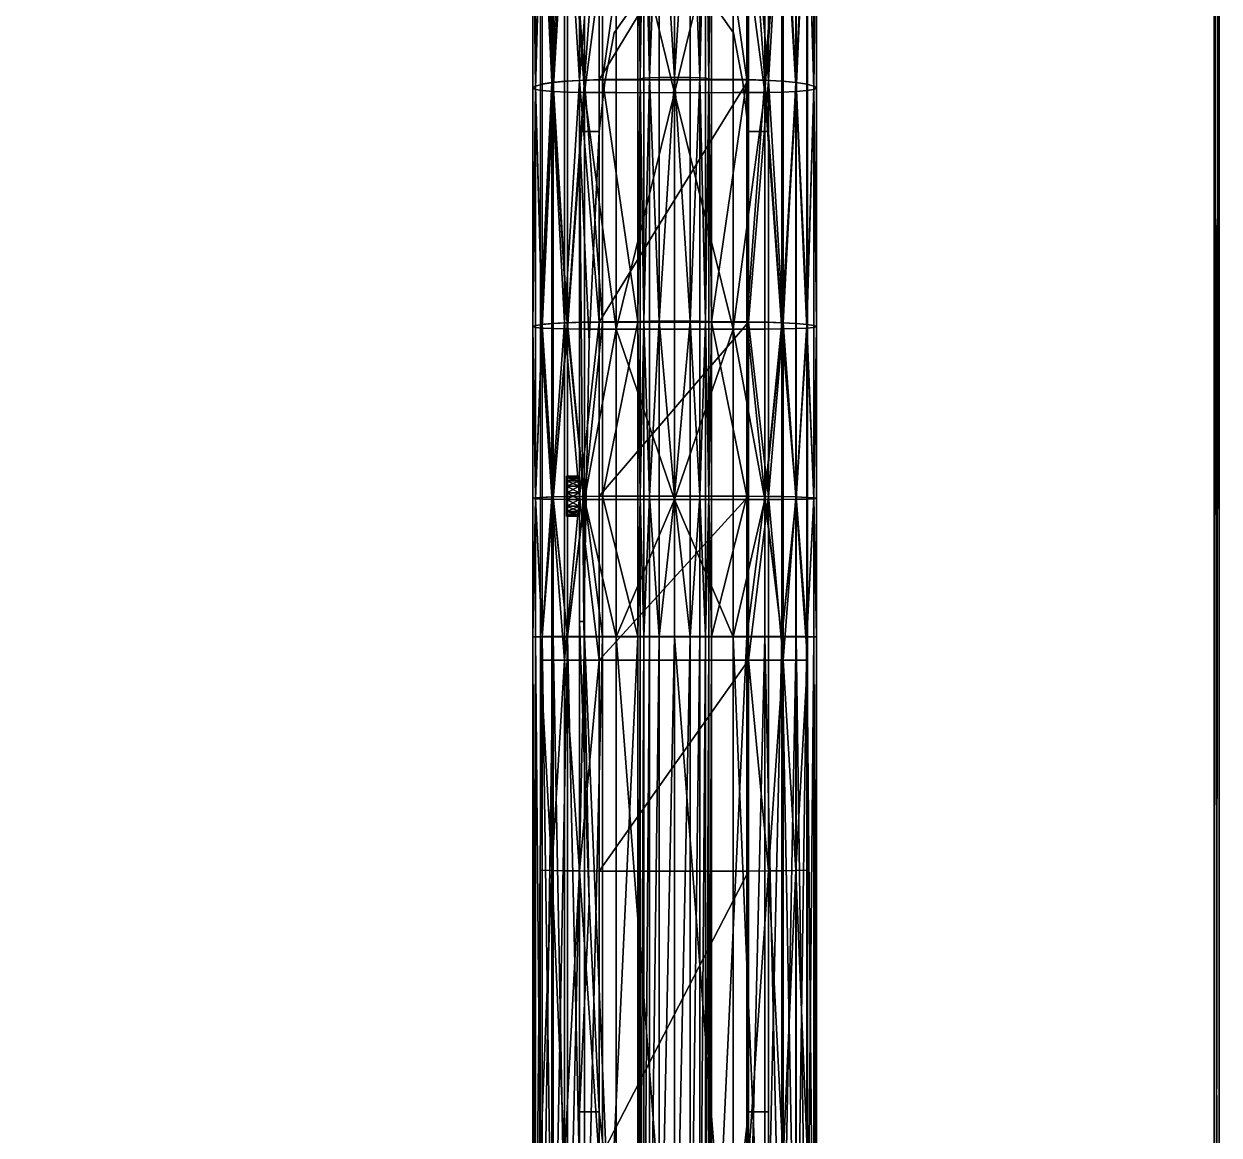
# Model space of a CAD drawing. Extents: x -112 to 83, y 6 to 95.
# Drawn here: x 58.47 to 82.85, y 49.19 to 71.85 of the extents above; entities that cross this region are included whole.
import ezdxf

# ---------------------------------------------------------------- set-up
doc = ezdxf.new("R2010")
doc.units = 0
doc.layers.add('LEG', color=31, linetype='CONTINUOUS')
doc.layers.add('TOP', color=250, linetype='CONTINUOUS')

msp = doc.modelspace()

# ---------------------------------------------------------------- meshes
at = {"layer": 'LEG', "color": 31}
mesh = msp.add_polyface(dxfattribs=at)
corners = [(71.727829, 72.662956, 75.03289), (71.016541, 72.389679, 4.517657), (71.016525, 72.389671, 75.03289), (71.727844, 72.662964, 4.517657), (69.902893, 70.703743, 4.980937), (69.558807, 75.703239, 4.639081), (69.558807, 70.68438, 4.821574), (69.902878, 75.731827, 4.799084), (70.271027, 75.755241, 4.924129), (70.271042, 70.720863, 5.104304), (69.26828, 70.656143, 4.582873), (69.045334, 75.609589, 4.109066), (69.045349, 70.622086, 4.29259), (69.268265, 75.660904, 4.399846), (68.904068, 70.58522, 3.978473), (68.853867, 75.499985, 3.488095), (68.853851, 70.549339, 3.672702), (68.904068, 75.554047, 3.7944), (68.904068, 75.453094, 3.222394), (69.045334, 75.414963, 3.006337), (68.904068, 70.518211, 3.407459), (69.268265, 75.387192, 2.848965), (69.558807, 75.368614, 2.743726), (69.268265, 70.474464, 3.034671), (69.902878, 75.358086, 2.684071), (70.548538, 75.353203, 2.65643), (69.902878, 70.455147, 2.870059), (71.743805, 70.450829, 2.833262), (71.74379, 75.351578, 2.647213), (71.743805, 79.055069, 2.404042), (71.044067, 70.733398, 5.2913), (71.116043, 75.804497, 5.283573), (71.044052, 75.780716, 5.110081), (71.116058, 70.745087, 5.465754), (70.99382, 75.755241, 4.924137), (70.993835, 70.720863, 5.104311), (71.231567, 70.755104, 5.615168), (71.428253, 75.838837, 5.534245), (71.231552, 75.824852, 5.432156), (71.428268, 70.761986, 5.717829), (71.74382, 70.764282, 5.752055), (71.74382, 75.843506, 5.568279), (69.239044, 75.660889, 73.484642), (69.496155, 75.703011, 72.298836), (69.239044, 70.656128, 73.408424), (69.496155, 70.68409, 72.165504), (69.005615, 70.623466, 75.03286), (69.005615, 75.611671, 75.032875), (69.800659, 75.730942, 71.837852), (70.207809, 75.746567, 71.763908), (69.800659, 70.702621, 71.685585), (70.207809, 70.712997, 71.611778), (73.24791, 75.746567, 71.763908)]
mesh.append_faces([[corners[k] for k in face] for face in [(0, 1, 2), (4, 5, 6), (4, 8, 7), (10, 11, 12), (10, 5, 13), (14, 15, 16), (14, 11, 17), (20, 15, 18), (23, 19, 21), (26, 22, 24), (27, 25, 28), (30, 31, 32), (30, 34, 35), (36, 37, 38), (36, 31, 33), (40, 37, 39), (9, 34, 8), (44, 43, 45), (44, 47, 42), (50, 49, 51), (50, 43, 48), (52, 51, 49)]], dxfattribs={"vtx0": -1})
mesh.append_faces([[corners[k] for k in face] for face in [(7, 5, 4), (9, 8, 4), (13, 11, 10), (6, 5, 10), (17, 15, 14), (12, 11, 14), (18, 19, 20), (21, 22, 23), (24, 25, 26), (28, 25, 29), (33, 31, 30), (32, 34, 30), (39, 37, 36), (38, 31, 36), (41, 37, 40), (35, 34, 9), (42, 43, 44), (46, 47, 44), (48, 49, 50), (45, 43, 50)]], dxfattribs={"vtx1": -1})
mesh.append_faces([[corners[k] for k in face] for face in [(0, 3, 1)]], dxfattribs={"vtx2": -1})
mesh = msp.add_polyface(dxfattribs=at)
corners = [(72.439133, 72.389671, 75.03289), (71.727844, 72.662964, 4.517657), (71.727829, 72.662956, 75.03289), (72.439148, 72.389679, 4.517657), (71.74379, 75.351578, 2.647213), (72.939041, 75.353195, 2.656429), (71.743805, 70.450829, 2.833262), (73.584686, 75.358086, 2.684071), (73.928741, 75.368614, 2.743732), (73.584671, 70.455147, 2.870059), (74.219299, 75.387192, 2.848972), (74.442245, 75.41497, 3.006351), (74.219299, 70.474472, 3.034678), (74.583527, 70.518211, 3.407465), (74.633743, 75.499992, 3.488102), (74.633743, 70.549339, 3.672709), (74.583527, 75.453094, 3.222408), (74.583527, 70.585213, 3.97848), (74.442245, 75.609581, 4.109073), (74.442245, 70.622078, 4.292597), (74.583527, 75.554047, 3.794406), (74.219299, 70.656143, 4.58288), (73.928741, 75.703239, 4.63908), (73.928741, 70.68438, 4.821573), (74.219299, 75.660904, 4.399852), (73.584686, 70.703735, 4.980944), (73.216553, 75.755241, 4.924137), (73.216568, 70.720871, 5.104311), (73.584686, 75.731819, 4.799091), (71.743805, 79.055069, 2.404042), (71.74382, 70.764282, 5.752055), (72.059387, 75.838837, 5.534245), (71.74382, 75.843506, 5.568279), (72.059387, 70.761986, 5.717829), (72.256058, 70.755104, 5.615168), (72.371552, 75.804497, 5.283573), (72.256058, 75.824852, 5.432156), (72.371552, 70.745094, 5.465762), (72.443558, 70.733398, 5.2913), (72.49382, 75.755241, 4.924137), (72.443558, 75.780716, 5.110081), (72.49382, 70.720871, 5.104311), (74.216675, 70.656128, 73.40844), (73.959549, 75.703011, 72.298836), (74.216675, 75.660889, 73.484657), (73.959549, 70.68409, 72.165504), (74.450104, 75.611671, 75.032875), (74.450104, 70.623466, 75.03286), (73.65506, 70.702629, 71.685585), (73.24791, 75.746567, 71.763908), (73.65506, 75.730942, 71.837852), (73.247925, 70.712997, 71.611778), (70.207809, 70.712997, 71.611778)]
mesh.append_faces([[corners[k] for k in face] for face in [(0, 1, 2), (9, 5, 7), (12, 8, 10), (13, 14, 15), (13, 11, 16), (17, 18, 19), (17, 14, 20), (21, 22, 23), (21, 18, 24), (25, 26, 27), (25, 22, 28), (29, 5, 4), (30, 31, 32), (34, 35, 36), (34, 31, 33), (38, 39, 40), (38, 35, 37), (27, 39, 41), (42, 43, 44), (42, 46, 47), (48, 49, 50), (48, 43, 45), (52, 49, 51)]], dxfattribs={"vtx0": -1})
mesh.append_faces([[corners[k] for k in face] for face in [(4, 5, 6), (7, 8, 9), (10, 11, 12), (16, 14, 13), (20, 18, 17), (15, 14, 17), (24, 22, 21), (19, 18, 21), (28, 26, 25), (23, 22, 25), (33, 31, 30), (37, 35, 34), (36, 31, 34), (41, 39, 38), (40, 35, 38), (26, 39, 27), (45, 43, 42), (44, 46, 42), (51, 49, 48), (50, 43, 48)]], dxfattribs={"vtx1": -1})
mesh.append_faces([[corners[k] for k in face] for face in [(0, 3, 1)]], dxfattribs={"vtx2": -1})
mesh = msp.add_polyface(dxfattribs=at)
corners = [(71.016525, 72.389671, 75.03289), (70.510559, 71.671967, 4.517657), (70.510605, 71.671959, 75.03289), (71.016541, 72.389679, 4.517657), (70.317932, 70.662964, 4.517657), (70.317917, 70.662956, 75.03289), (70.207855, 69.662964, 4.517657), (70.207809, 69.662971, 65.032875), (70.207809, 69.662971, 75.03289), (70.003281, 65.377342, 65.03286), (69.800598, 69.662964, 65.032875), (69.800644, 69.662956, 4.517657), (69.558807, 70.68438, 4.821574), (69.558807, 65.758217, 4.951654), (69.902893, 70.703743, 4.980937), (70.271027, 65.780396, 5.23134), (70.271042, 70.720863, 5.104304), (69.045349, 70.622086, 4.29259), (69.045334, 65.723061, 4.421915), (69.26828, 70.656143, 4.582873), (68.853851, 70.549339, 3.672702), (68.853867, 65.682137, 3.800844), (68.904068, 70.58522, 3.978473), (68.904068, 70.518211, 3.407459), (69.045334, 75.414963, 3.006337), (69.045334, 70.492905, 3.191768), (69.045334, 65.650398, 3.31901), (68.853867, 75.499985, 3.488095), (69.268265, 70.474464, 3.034671), (69.558807, 75.368614, 2.743726), (69.558807, 70.462143, 2.929607), (69.558792, 65.633095, 3.056353), (69.902878, 70.455147, 2.870059), (70.548538, 75.353203, 2.65643), (70.548538, 70.451912, 2.842463), (70.548523, 65.627342, 2.969042), (71.743805, 70.450829, 2.833262), (70.993835, 70.720863, 5.104311), (70.99382, 65.780396, 5.231348), (71.044067, 70.733398, 5.2913), (71.116043, 65.786453, 5.593537), (71.116058, 70.745087, 5.465754), (71.231567, 70.755104, 5.615168), (71.231552, 65.788956, 5.743257), (71.428253, 65.79068, 5.846131), (71.428268, 70.761986, 5.717829), (69.239044, 70.656128, 73.408424), (69.005615, 65.723831, 75.03286), (69.005615, 70.623466, 75.03286), (69.496155, 70.68409, 72.165504), (69.49617, 65.757935, 72.070183), (69.800659, 70.702621, 71.685585), (70.207809, 70.712997, 71.611778), (70.207809, 65.7742, 71.502556), (73.247925, 70.712997, 71.611778)]
mesh.append_faces([[corners[k] for k in face] for face in [(0, 1, 2), (2, 4, 5), (10, 9, 7), (10, 6, 11), (14, 15, 16), (19, 13, 12), (22, 18, 17), (23, 24, 25), (23, 21, 20), (28, 29, 30), (28, 26, 25), (32, 33, 34), (32, 31, 30), (36, 35, 34), (39, 40, 41), (42, 40, 43), (42, 44, 45), (16, 38, 37), (46, 47, 48), (51, 50, 49), (54, 53, 52)]], dxfattribs={"vtx0": -1})
mesh.append_faces([[corners[k] for k in face] for face in [(5, 6, 7)]], dxfattribs={"vtx0": -1, "vtx2": -1})
mesh.append_faces([[corners[k] for k in face] for face in [(8, 5, 7), (12, 13, 14), (17, 18, 19), (20, 21, 22), (25, 26, 23), (20, 27, 23), (30, 31, 28), (25, 24, 28), (34, 35, 32), (30, 29, 32), (34, 33, 36), (37, 38, 39), (41, 40, 42), (43, 44, 42), (49, 50, 46), (52, 53, 51)]], dxfattribs={"vtx1": -1})
mesh.append_faces([[corners[k] for k in face] for face in [(0, 3, 1), (2, 1, 4), (5, 4, 6), (8, 7, 9), (10, 7, 6)]], dxfattribs={"vtx2": -1})
mesh = msp.add_polyface(dxfattribs=at)
corners = [(73.24791, 69.662964, 75.03289), (73.137756, 70.662956, 4.517657), (73.137802, 70.662956, 75.03289), (73.247864, 69.662964, 4.517656), (72.945129, 71.671967, 4.517657), (72.945114, 71.671959, 75.03289), (72.439148, 72.389679, 4.517657), (72.439133, 72.389671, 75.03289), (73.65509, 69.662956, 4.517649), (73.655075, 69.662956, 75.03289), (71.743805, 70.450829, 2.833262), (72.939041, 75.353195, 2.656429), (72.939056, 70.451912, 2.842463), (72.939041, 65.627342, 2.969041), (73.584671, 70.455147, 2.870059), (73.928741, 75.368614, 2.743732), (73.928741, 70.462143, 2.929614), (73.928726, 65.633095, 3.056359), (74.219299, 70.474472, 3.034678), (74.442245, 75.41497, 3.006351), (74.442245, 70.492905, 3.191782), (74.44223, 65.650398, 3.319024), (74.633743, 70.549339, 3.672709), (74.633728, 65.682137, 3.800851), (74.583527, 70.518211, 3.407465), (74.442245, 70.622078, 4.292597), (74.44223, 65.723061, 4.421922), (74.583527, 70.585213, 3.97848), (73.928741, 70.68438, 4.821573), (73.928726, 65.758217, 4.951653), (74.219299, 70.656143, 4.58288), (73.216568, 70.720871, 5.104311), (73.216537, 65.780396, 5.231347), (73.584686, 70.703735, 4.980944), (71.74382, 70.764282, 5.752055), (71.428253, 65.79068, 5.846131), (71.74382, 65.79126, 5.880418), (71.428268, 70.761986, 5.717829), (72.059372, 65.790688, 5.846131), (72.059387, 70.761986, 5.717829), (72.256058, 70.755104, 5.615168), (72.256058, 65.788963, 5.743257), (72.371536, 65.786453, 5.593537), (72.371552, 70.745094, 5.465762), (72.443558, 70.733398, 5.2913), (72.443558, 65.783531, 5.418717), (72.49382, 65.780396, 5.231347), (72.49382, 70.720871, 5.104311), (74.450104, 70.623466, 75.03286), (74.450104, 65.723831, 75.03286), (74.216675, 70.656128, 73.40844), (73.959564, 65.757942, 72.070183), (73.959549, 70.68409, 72.165504), (73.65506, 70.702629, 71.685585), (73.247925, 65.7742, 71.502556), (73.247925, 70.712997, 71.611778)]
mesh.append_faces([[corners[k] for k in face] for face in [(0, 1, 2), (2, 4, 5), (5, 6, 7), (0, 8, 3), (10, 11, 12), (14, 15, 16), (14, 13, 12), (18, 19, 20), (18, 17, 16), (24, 21, 20), (27, 23, 22), (30, 26, 25), (33, 29, 28), (34, 35, 36), (34, 38, 39), (40, 38, 41), (40, 42, 43), (44, 42, 45), (44, 46, 47), (50, 51, 52), (53, 54, 55)]], dxfattribs={"vtx0": -1})
mesh.append_faces([[corners[k] for k in face] for face in [(12, 13, 10), (16, 17, 14), (12, 11, 14), (20, 21, 18), (16, 15, 18), (22, 23, 24), (20, 19, 24), (25, 26, 27), (28, 29, 30), (31, 32, 33), (37, 35, 34), (36, 38, 34), (39, 38, 40), (41, 42, 40), (43, 42, 44), (47, 46, 31), (48, 49, 50), (52, 51, 53)]], dxfattribs={"vtx1": -1})
mesh.append_faces([[corners[k] for k in face] for face in [(0, 3, 1), (2, 1, 4), (5, 4, 6), (0, 9, 8)]], dxfattribs={"vtx2": -1})
mesh = msp.add_polyface(dxfattribs=at)
corners = [(70.207809, 69.662971, 75.03289), (70.003281, 65.377342, 65.03286), (70.003342, 65.377342, 75.03289), (69.893173, 59.662956, 65.03286), (69.800598, 69.662964, 65.032875), (69.800644, 69.662956, 4.517657), (69.800644, 59.662971, 4.517662), (69.902878, 62.217896, 5.176529), (69.558807, 65.758217, 4.951654), (69.558792, 62.212708, 5.017861), (69.902878, 65.76944, 5.110605), (70.271027, 65.780396, 5.23134), (70.271027, 62.223297, 5.295731), (69.268265, 65.742218, 4.712747), (69.045334, 65.723061, 4.421915), (69.268265, 62.205437, 4.778893), (68.904068, 65.702332, 4.107203), (68.853867, 65.682137, 3.800844), (68.904068, 62.187386, 4.172845), (68.904068, 65.664635, 3.535105), (69.045334, 65.650398, 3.31901), (68.904068, 62.170341, 3.600274), (69.268265, 65.640022, 3.161608), (69.558792, 65.633095, 3.056353), (69.268265, 62.15921, 3.226472), (69.902878, 65.629158, 2.996691), (70.548523, 65.627342, 2.969042), (69.902878, 62.154297, 3.06141), (69.902893, 70.703743, 4.980937), (69.26828, 70.656143, 4.582873), (68.904068, 70.58522, 3.978473), (68.904068, 70.518211, 3.407459), (69.268265, 70.474464, 3.034671), (69.902878, 70.455147, 2.870059), (69.239044, 65.74221, 73.353981), (69.49617, 65.757935, 72.070183), (69.239044, 62.205421, 73.326271), (69.496155, 62.21254, 72.02166), (69.005615, 62.197105, 75.03286), (69.005615, 65.723831, 75.03286), (69.800659, 65.768364, 71.576515), (70.207809, 65.7742, 71.502556), (69.800644, 62.217255, 71.521004), (70.207794, 62.219894, 71.446999), (69.239044, 70.656128, 73.408424), (69.800659, 70.702621, 71.685585)]
mesh.append_faces([[corners[k] for k in face] for face in [(0, 1, 2), (7, 8, 9), (7, 11, 10), (15, 8, 13), (18, 14, 16), (21, 17, 19), (24, 20, 22), (27, 23, 25), (28, 8, 10), (29, 14, 13), (30, 17, 16), (31, 20, 19), (32, 23, 22), (33, 26, 25), (36, 35, 37), (36, 39, 34), (42, 41, 43), (42, 35, 40), (44, 35, 34), (45, 41, 40)]], dxfattribs={"vtx0": -1})
mesh.append_faces([[corners[k] for k in face] for face in [(4, 3, 1)]], dxfattribs={"vtx0": -1, "vtx2": -1})
mesh.append_faces([[corners[k] for k in face] for face in [(10, 8, 7), (12, 11, 7), (13, 14, 15), (9, 8, 15), (16, 17, 18), (19, 20, 21), (22, 23, 24), (25, 26, 27), (10, 11, 28), (13, 8, 29), (16, 14, 30), (19, 17, 31), (22, 20, 32), (25, 23, 33), (34, 35, 36), (38, 39, 36), (40, 41, 42), (37, 35, 42), (34, 39, 44), (40, 35, 45)]], dxfattribs={"vtx1": -1})
mesh.append_faces([[corners[k] for k in face] for face in [(2, 1, 3), (4, 5, 6)]], dxfattribs={"vtx2": -1})
mesh = msp.add_polyface(dxfattribs=at)
corners = [(74.219284, 65.742218, 4.712754), (73.928726, 65.758217, 4.951653), (74.219284, 62.205433, 4.7789), (73.584671, 65.76944, 5.110612), (73.216537, 65.780396, 5.231347), (73.584671, 62.217892, 5.176537), (71.743805, 70.450829, 2.833262), (72.939041, 65.627342, 2.969041), (71.74379, 65.62674, 2.959825), (70.548523, 65.627342, 2.969042), (73.584671, 70.455147, 2.870059), (73.928726, 65.633095, 3.056359), (73.584671, 65.629166, 2.99669), (74.219299, 70.474472, 3.034678), (74.44223, 65.650398, 3.319024), (74.219284, 65.64003, 3.161622), (74.583527, 70.518211, 3.407465), (74.633728, 65.682137, 3.800851), (74.583511, 65.664635, 3.535111), (74.583527, 70.585213, 3.97848), (74.44223, 65.723061, 4.421922), (74.583511, 65.702324, 4.107209), (74.219299, 70.656143, 4.58288), (73.584686, 70.703735, 4.980944), (71.044067, 70.733398, 5.2913), (70.99382, 65.780396, 5.231348), (71.044052, 65.783531, 5.418717), (71.116043, 65.786453, 5.593537), (72.443558, 65.783531, 5.418717), (72.49382, 65.780396, 5.231347), (72.443558, 70.733398, 5.2913), (71.044052, 62.223297, 5.483238), (71.231552, 62.223297, 5.807999), (71.428253, 65.79068, 5.846131), (71.231552, 65.788956, 5.743257), (71.74382, 62.223297, 5.945251), (72.059372, 65.790688, 5.846131), (71.74382, 65.79126, 5.880418), (72.256058, 62.223297, 5.807999), (72.371536, 65.786453, 5.593537), (72.256058, 65.788963, 5.743257), (72.443558, 62.223297, 5.483238), (70.271027, 65.780396, 5.23134), (70.271042, 70.720863, 5.104304), (70.271027, 62.223297, 5.295731), (73.216568, 70.720871, 5.104311), (73.216553, 62.223297, 5.295738), (74.216675, 62.205421, 73.326271), (73.959564, 65.757942, 72.070183), (74.216675, 65.74221, 73.353981), (74.450104, 65.723831, 75.03286), (73.655075, 62.217255, 71.521004), (73.247925, 65.7742, 71.502556), (73.65506, 65.768372, 71.576515), (74.216675, 70.656128, 73.40844), (73.65506, 70.702629, 71.685585), (70.207794, 62.219894, 71.446999), (70.207809, 65.7742, 71.502556), (73.247925, 70.712997, 71.611778)]
mesh.append_faces([[corners[k] for k in face] for face in [(5, 1, 3), (6, 7, 8), (10, 11, 12), (13, 14, 15), (16, 17, 18), (19, 20, 21), (22, 1, 0), (23, 4, 3), (24, 25, 26), (31, 27, 26), (32, 33, 34), (35, 36, 37), (38, 39, 40), (41, 29, 28), (44, 25, 42), (45, 29, 4), (47, 48, 49), (51, 52, 53), (54, 50, 49), (55, 48, 53), (52, 56, 57), (57, 58, 52)]], dxfattribs={"vtx0": -1})
mesh.append_faces([[corners[k] for k in face] for face in [(0, 1, 2), (3, 4, 5), (8, 9, 6), (12, 7, 10), (15, 11, 13), (18, 14, 16), (21, 17, 19), (0, 20, 22), (3, 1, 23), (26, 27, 24), (28, 29, 30), (26, 25, 31), (34, 27, 32), (37, 33, 35), (40, 36, 38), (28, 39, 41), (42, 25, 43), (4, 29, 46), (49, 50, 47), (53, 48, 51), (49, 48, 54), (53, 52, 55)]], dxfattribs={"vtx1": -1})
mesh = msp.add_polyface(dxfattribs=at)
corners = [(69.893173, 59.662956, 65.03286), (69.800598, 69.662964, 65.032875), (69.800583, 59.662956, 65.032875), (69.800644, 59.662971, 4.517662), (69.268265, 62.205437, 4.778893), (69.045334, 65.723061, 4.421915), (69.045334, 62.196762, 4.487817), (68.904068, 62.187386, 4.172845), (68.853867, 65.682137, 3.800844), (68.853851, 62.178253, 3.866235), (68.904068, 62.170341, 3.600274), (69.045334, 65.650398, 3.31901), (69.045334, 62.163902, 3.384004), (69.268265, 62.15921, 3.226472), (69.558792, 65.633095, 3.056353), (69.558792, 62.156067, 3.121125), (69.902878, 62.154297, 3.06141), (70.548523, 65.627342, 2.969042), (70.548538, 62.153473, 3.033738), (69.800537, 62.604431, 66.4786), (69.800537, 62.222519, 66.339592), (69.800537, 62.628944, 66.339592), (69.800537, 62.604431, 66.200584), (69.541504, 62.604431, 66.4786), (69.541504, 62.628944, 66.339592), (69.541504, 62.533859, 66.600838), (69.800537, 62.533859, 66.600838), (69.541504, 62.425735, 66.691566), (69.800537, 62.425735, 66.691566), (69.541504, 62.533859, 66.078346), (69.800537, 62.425732, 65.987617), (69.541504, 62.425735, 65.987617), (69.800537, 62.533855, 66.078346), (69.541504, 62.604431, 66.200584), (69.541504, 62.222519, 66.339592), (69.800537, 62.604439, 70.074379), (69.800537, 62.222519, 69.935371), (69.800537, 62.628944, 69.935371), (69.800537, 62.604439, 69.796364), (69.541519, 62.604439, 70.074379), (69.541519, 62.628944, 69.935371), (69.541519, 62.533859, 70.196617), (69.800537, 62.533859, 70.196617), (69.541519, 62.425735, 70.287346), (69.800537, 62.425735, 70.287346), (69.541504, 62.533859, 69.674126), (69.800537, 62.425735, 69.583397), (69.541504, 62.425735, 69.583397), (69.800537, 62.533859, 69.674126), (69.541504, 62.604439, 69.796364), (69.541504, 62.222519, 69.935371)]
mesh.append_faces([[corners[k] for k in face] for face in [(0, 1, 2), (4, 5, 6), (7, 8, 9), (10, 11, 12), (13, 14, 15), (16, 17, 18), (23, 21, 24), (25, 19, 23), (27, 26, 25), (29, 30, 31), (33, 32, 29), (24, 22, 33), (39, 37, 40), (41, 35, 39), (43, 42, 41), (45, 46, 47), (49, 48, 45), (40, 38, 49)]], dxfattribs={"vtx0": -1})
mesh.append_faces([[corners[k] for k in face] for face in [(19, 20, 21), (21, 20, 22), (24, 34, 23), (33, 34, 24), (35, 36, 37), (37, 36, 38), (40, 50, 39), (49, 50, 40)]], dxfattribs={"vtx0": -1, "vtx1": -1})
mesh.append_faces([[corners[k] for k in face] for face in [(6, 5, 7), (9, 8, 10), (12, 11, 13), (15, 14, 16), (19, 21, 23), (26, 19, 25), (28, 26, 27), (32, 30, 29), (22, 32, 33), (21, 22, 24), (35, 37, 39), (42, 35, 41), (44, 42, 43), (48, 46, 45), (38, 48, 49), (37, 38, 40)]], dxfattribs={"vtx1": -1})
mesh.append_faces([[corners[k] for k in face] for face in [(3, 2, 1)]], dxfattribs={"vtx2": -1})
mesh = msp.add_polyface(dxfattribs=at)
corners = [(73.655075, 69.662956, 75.03289), (73.655075, 49.662952, 75.032906), (73.655075, 49.662956, 4.517636), (69.893234, 59.662956, 75.03289), (70.003281, 53.94857, 65.03286), (70.003342, 53.948566, 75.03289), (69.800583, 59.662956, 65.032875), (69.800583, 49.662949, 65.032875), (69.800644, 59.662971, 4.517662), (69.800644, 49.662952, 4.517652), (69.558792, 43.868896, 5.052127), (69.902878, 59.357727, 5.210586), (69.558807, 59.357521, 5.052124), (69.902878, 43.868896, 5.21059), (70.271027, 59.35788, 5.328796), (69.045334, 43.868896, 4.522014), (69.268265, 59.357216, 4.813171), (69.045334, 59.356834, 4.522011), (69.268265, 43.868896, 4.813167), (68.853851, 43.868896, 3.900242), (68.904068, 59.356422, 4.20694), (68.853851, 59.356026, 3.900246), (68.904068, 43.868896, 4.206943), (69.045334, 43.868896, 3.417873), (68.904068, 59.35569, 3.634201), (69.045334, 59.355415, 3.41787), (68.904068, 43.868896, 3.634205), (69.268265, 43.868896, 3.260288), (69.268265, 59.355202, 3.260292), (74.633728, 43.868893, 3.900248), (74.583511, 59.355686, 3.634208), (74.633728, 59.356022, 3.900252), (74.583511, 43.868893, 3.634211), (74.44223, 59.355412, 3.417876), (74.442245, 43.868893, 4.522021), (74.583511, 59.356419, 4.206946), (74.44223, 59.356831, 4.522017), (74.583511, 43.868893, 4.20695), (73.928726, 43.868893, 5.052126), (74.219284, 59.357212, 4.813178), (73.928726, 59.357521, 5.052123), (74.219284, 43.868893, 4.813174), (73.216553, 43.868893, 5.328806), (73.584671, 59.357727, 5.210593), (73.216553, 59.35788, 5.328803), (73.584671, 43.868893, 5.210589), (70.99382, 43.868893, 5.328807), (71.044052, 59.35788, 5.516304), (70.99382, 59.35788, 5.328804), (71.044052, 43.868893, 5.516307), (71.116043, 59.35788, 5.691246), (71.116043, 43.868893, 5.691249), (71.231552, 59.35788, 5.841064), (71.231552, 43.868893, 5.84106), (71.428253, 59.35788, 5.944007), (71.428253, 43.868893, 5.944003), (71.743835, 59.35788, 5.978316), (71.74382, 43.868893, 5.97832), (72.059387, 59.35788, 5.944007), (72.059387, 43.868893, 5.944003), (72.256073, 59.35788, 5.841063), (72.256073, 43.868893, 5.84106), (72.371567, 59.35788, 5.691245), (72.371567, 43.868893, 5.691249), (72.443573, 59.35788, 5.516303), (72.443573, 43.868893, 5.516307), (72.493835, 59.35788, 5.328803), (70.271027, 43.868896, 5.3288), (72.49382, 43.868893, 5.328807), (73.959549, 54.582127, 72.035347), (73.959549, 58.877422, 72.012535), (74.216644, 54.587189, 73.334084), (74.450089, 58.875969, 75.03286), (74.450058, 54.593102, 75.03286), (73.24791, 54.576885, 71.462608), (73.24791, 58.878113, 71.436531), (73.655075, 54.578766, 71.536629), (69.239059, 54.587189, 73.334099), (69.496155, 58.877422, 72.012535), (69.496155, 54.582127, 72.035347), (69.005646, 54.593102, 75.03286), (69.005615, 58.875969, 75.03286), (69.800629, 54.578766, 71.536629), (70.207794, 58.878113, 71.436531), (70.207794, 54.576885, 71.462608)]
mesh.append_faces([[corners[k] for k in face] for face in [(3, 4, 5), (10, 11, 12), (13, 14, 11), (15, 16, 17), (18, 12, 16), (19, 20, 21), (22, 17, 20), (23, 24, 25), (26, 21, 24), (27, 25, 28), (29, 30, 31), (32, 33, 30), (34, 35, 36), (37, 31, 35), (38, 39, 40), (41, 36, 39), (42, 43, 44), (45, 40, 43), (46, 47, 48), (49, 50, 47), (51, 52, 50), (53, 54, 52), (55, 56, 54), (57, 58, 56), (59, 60, 58), (61, 62, 60), (63, 64, 62), (65, 66, 64), (67, 48, 14), (68, 44, 66), (71, 72, 73), (76, 70, 69), (77, 78, 79), (82, 83, 84), (75, 84, 83), (84, 75, 74)]], dxfattribs={"vtx0": -1})
mesh.append_faces([[corners[k] for k in face] for face in [(4, 6, 7)]], dxfattribs={"vtx0": -1, "vtx2": -1})
mesh.append_faces([[corners[k] for k in face] for face in [(69, 70, 71), (74, 75, 76), (80, 81, 77), (79, 78, 82)]], dxfattribs={"vtx1": -1})
mesh.append_faces([[corners[k] for k in face] for face in [(0, 1, 2), (6, 8, 9)]], dxfattribs={"vtx2": -1})
mesh = msp.add_polyface(dxfattribs=at)
corners = [(73.655075, 69.662956, 75.03289), (73.655075, 49.662956, 4.517636), (73.65509, 69.662956, 4.517649), (71.74379, 62.153206, 3.024514), (72.939041, 65.627342, 2.969041), (72.939041, 62.153477, 3.033737), (71.74379, 65.62674, 2.959825), (70.548523, 65.627342, 2.969042), (70.548538, 62.153473, 3.033738), (73.584671, 62.154297, 3.061409), (73.928726, 65.633095, 3.056359), (73.928726, 62.156071, 3.121132), (73.584671, 65.629166, 2.99669), (74.219284, 62.15921, 3.226479), (74.44223, 65.650398, 3.319024), (74.44223, 62.163902, 3.38401), (74.219284, 65.64003, 3.161622), (74.583511, 62.170341, 3.600281), (74.633728, 65.682137, 3.800851), (74.633728, 62.178257, 3.866241), (74.583511, 65.664635, 3.535111), (74.583511, 62.187386, 4.172852), (74.44223, 65.723061, 4.421922), (74.44223, 62.196762, 4.487823), (74.583511, 65.702324, 4.107209), (74.219284, 62.205433, 4.7789), (73.928726, 65.758217, 4.951653), (73.928726, 62.212708, 5.01786), (74.219284, 65.742218, 4.712754), (73.584671, 62.217892, 5.176537), (73.216537, 65.780396, 5.231347), (73.216553, 62.223297, 5.295738), (71.116043, 62.223297, 5.658173), (71.116043, 65.786453, 5.593537), (71.044052, 62.223297, 5.483238), (70.99382, 65.780396, 5.231348), (70.99382, 62.223305, 5.295739), (71.428253, 62.223297, 5.910942), (71.428253, 65.79068, 5.846131), (71.231552, 62.223297, 5.807999), (72.059372, 62.223297, 5.910942), (72.059372, 65.790688, 5.846131), (71.74382, 62.223297, 5.945251), (72.371552, 62.223297, 5.658173), (72.371536, 65.786453, 5.593537), (72.256058, 62.223297, 5.807999), (72.49382, 62.223297, 5.295738), (72.49382, 65.780396, 5.231347), (72.443558, 62.223297, 5.483238), (70.271027, 62.223297, 5.295731), (73.959564, 62.212536, 72.02166), (73.959564, 65.757942, 72.070183), (74.216675, 62.205421, 73.326271), (74.450104, 65.723831, 75.03286), (74.450104, 62.197105, 75.03286), (73.24791, 62.219894, 71.446999), (73.247925, 65.7742, 71.502556), (73.655075, 62.217255, 71.521004), (70.207794, 62.219894, 71.446999)]
mesh.append_faces([[corners[k] for k in face] for face in [(0, 1, 2), (3, 4, 5), (3, 7, 6), (9, 10, 11), (9, 4, 12), (13, 14, 15), (13, 10, 16), (17, 18, 19), (17, 14, 20), (21, 22, 23), (21, 18, 24), (25, 26, 27), (25, 22, 28), (29, 30, 31), (34, 35, 36), (39, 33, 32), (42, 38, 37), (45, 41, 40), (48, 44, 43), (31, 47, 46), (52, 53, 54), (57, 51, 50), (58, 56, 55)]], dxfattribs={"vtx0": -1})
mesh.append_faces([[corners[k] for k in face] for face in [(6, 4, 3), (8, 7, 3), (12, 10, 9), (5, 4, 9), (16, 14, 13), (11, 10, 13), (20, 18, 17), (15, 14, 17), (24, 22, 21), (19, 18, 21), (23, 22, 25), (27, 26, 29), (32, 33, 34), (37, 38, 39), (40, 41, 42), (43, 44, 45), (46, 47, 48), (36, 35, 49), (50, 51, 52), (55, 56, 57)]], dxfattribs={"vtx1": -1})
mesh = msp.add_polyface(dxfattribs=at)
corners = [(70.003342, 65.377342, 75.03289), (69.893173, 59.662956, 65.03286), (69.893234, 59.662956, 75.03289), (69.902878, 62.217896, 5.176529), (70.271027, 59.35788, 5.328796), (70.271027, 62.223297, 5.295731), (69.902878, 59.357727, 5.210586), (70.207794, 62.219894, 71.446999), (70.207794, 58.878113, 71.436531), (69.800644, 62.217255, 71.521004), (69.800537, 62.533859, 66.600838), (69.800537, 62.222519, 66.339592), (69.800537, 62.604431, 66.4786), (69.800537, 62.425735, 66.691566), (69.800537, 62.293091, 66.739845), (69.800537, 62.151947, 66.739845), (69.800537, 62.01931, 66.691566), (69.800537, 61.911179, 66.600838), (69.800537, 61.840607, 66.4786), (69.800537, 61.816093, 66.339592), (69.800537, 61.840607, 66.200584), (69.800537, 61.911179, 66.078346), (69.800537, 62.019306, 65.987617), (69.800537, 62.151943, 65.939339), (69.800537, 62.293091, 65.939339), (69.800537, 62.425732, 65.987617), (69.800537, 62.533855, 66.078346), (69.800537, 62.604431, 66.200584), (69.800537, 62.533859, 70.196617), (69.800537, 62.222519, 69.935371), (69.800537, 62.604439, 70.074379), (69.800537, 62.425735, 70.287346), (69.800537, 62.293098, 70.335625), (69.800537, 62.151947, 70.335625), (69.800537, 62.01931, 70.287346), (69.800537, 61.911179, 70.196617), (69.800537, 61.840607, 70.074379), (69.800537, 61.816093, 69.935371), (69.800537, 61.840607, 69.796364), (69.800537, 61.911179, 69.674126), (69.800537, 62.01931, 69.583397), (69.800537, 62.151947, 69.535133), (69.800537, 62.293098, 69.535133), (69.800537, 62.425735, 69.583397), (69.800537, 62.533859, 69.674126), (69.800537, 62.604439, 69.796364), (69.541504, 61.816093, 69.935371), (69.541504, 61.840607, 69.796364), (69.541504, 61.911179, 69.674126), (69.541504, 62.01931, 69.583397), (69.541504, 62.151947, 69.535133), (69.541504, 62.293098, 69.535133), (69.541504, 62.425735, 69.583397)]
mesh.append_faces([[corners[k] for k in face] for face in [(0, 1, 2), (3, 4, 5)]], dxfattribs={"vtx0": -1})
mesh.append_faces([[corners[k] for k in face] for face in [(10, 11, 12), (13, 11, 10), (14, 11, 13), (15, 11, 14), (16, 11, 15), (17, 11, 16), (18, 11, 17), (19, 11, 18), (20, 11, 19), (21, 11, 20), (22, 11, 21), (23, 11, 22), (24, 11, 23), (25, 11, 24), (26, 11, 25), (27, 11, 26), (28, 29, 30), (31, 29, 28), (32, 29, 31), (33, 29, 32), (34, 29, 33), (35, 29, 34), (36, 29, 35), (37, 29, 36), (38, 29, 37), (39, 29, 38), (40, 29, 39), (41, 29, 40), (42, 29, 41), (43, 29, 42), (44, 29, 43), (45, 29, 44)]], dxfattribs={"vtx0": -1, "vtx1": -1})
mesh.append_faces([[corners[k] for k in face] for face in [(6, 4, 3), (7, 8, 9), (37, 36, 46), (38, 37, 47), (39, 38, 48), (40, 39, 49), (41, 40, 50), (42, 41, 51), (43, 42, 52)]], dxfattribs={"vtx1": -1})
mesh = msp.add_polyface(dxfattribs=at)
corners = [(69.541504, 62.293091, 66.739845), (69.800537, 62.425735, 66.691566), (69.541504, 62.425735, 66.691566), (69.800537, 62.293091, 66.739845), (69.541504, 62.151947, 66.739845), (69.800537, 62.151947, 66.739845), (69.541504, 62.01931, 66.691566), (69.800537, 62.01931, 66.691566), (69.541504, 62.151947, 65.939339), (69.800537, 62.019306, 65.987617), (69.541504, 62.01931, 65.987617), (69.800537, 62.151943, 65.939339), (69.541504, 62.293098, 65.939339), (69.800537, 62.293091, 65.939339), (69.541504, 62.425735, 65.987617), (69.800537, 62.425732, 65.987617), (69.541504, 62.604431, 66.4786), (69.541504, 62.222519, 66.339592), (69.541504, 62.533859, 66.600838), (69.541504, 62.533859, 66.078346), (69.541504, 62.604431, 66.200584), (69.541504, 62.293098, 70.335625), (69.800537, 62.425735, 70.287346), (69.541519, 62.425735, 70.287346), (69.800537, 62.293098, 70.335625), (69.541504, 62.151947, 70.335625), (69.800537, 62.151947, 70.335625), (69.541504, 62.01931, 70.287346), (69.800537, 62.01931, 70.287346), (69.541504, 62.151947, 69.535133), (69.800537, 62.01931, 69.583397), (69.541504, 62.01931, 69.583397), (69.541504, 62.293098, 69.535133), (69.800537, 62.151947, 69.535133), (69.541504, 62.425735, 69.583397), (69.800537, 62.293098, 69.535133), (69.541519, 62.604439, 70.074379), (69.541504, 62.222519, 69.935371), (69.541519, 62.533859, 70.196617), (69.541504, 61.911179, 70.196617), (69.541504, 61.911179, 69.674126), (69.541504, 62.533859, 69.674126), (69.541504, 62.604439, 69.796364)]
mesh.append_faces([[corners[k] for k in face] for face in [(0, 1, 2), (4, 3, 0), (6, 5, 4), (8, 9, 10), (12, 11, 8), (14, 13, 12), (21, 22, 23), (25, 24, 21), (27, 26, 25), (29, 30, 31), (32, 33, 29), (34, 35, 32)]], dxfattribs={"vtx0": -1})
mesh.append_faces([[corners[k] for k in face] for face in [(16, 17, 18), (18, 17, 2), (2, 17, 0), (0, 17, 4), (4, 17, 6), (10, 17, 8), (8, 17, 12), (12, 17, 14), (14, 17, 19), (19, 17, 20), (36, 37, 38), (38, 37, 23), (23, 37, 21), (21, 37, 25), (25, 37, 27), (27, 37, 39), (40, 37, 31), (31, 37, 29), (29, 37, 32), (32, 37, 34), (34, 37, 41), (41, 37, 42)]], dxfattribs={"vtx0": -1, "vtx1": -1})
mesh.append_faces([[corners[k] for k in face] for face in [(3, 1, 0), (5, 3, 4), (7, 5, 6), (11, 9, 8), (13, 11, 12), (15, 13, 14), (24, 22, 21), (26, 24, 25), (28, 26, 27)]], dxfattribs={"vtx1": -1})
mesh = msp.add_polyface(dxfattribs=at)
corners = [(69.558792, 62.212708, 5.017861), (69.558807, 59.357521, 5.052124), (69.902878, 62.217896, 5.176529), (69.045334, 62.196762, 4.487817), (69.045334, 59.356834, 4.522011), (69.268265, 62.205437, 4.778893), (68.853851, 62.178253, 3.866235), (68.853851, 59.356026, 3.900246), (68.904068, 62.187386, 4.172845), (69.045334, 62.163902, 3.384004), (69.045334, 59.355415, 3.41787), (68.904068, 62.170341, 3.600274), (69.558792, 62.156067, 3.121125), (69.558807, 59.355057, 3.154915), (69.268265, 62.15921, 3.226472), (69.902878, 62.154297, 3.06141), (69.239044, 62.205421, 73.326271), (69.005615, 58.875969, 75.03286), (69.005615, 62.197105, 75.03286), (69.496155, 62.21254, 72.02166), (69.496155, 58.877422, 72.012535), (69.800644, 62.217255, 71.521004), (69.541504, 61.911179, 66.600838), (69.800537, 62.01931, 66.691566), (69.541504, 62.01931, 66.691566), (69.800537, 61.911179, 66.600838), (69.541504, 61.840607, 66.4786), (69.800537, 61.840607, 66.4786), (69.541504, 61.816093, 66.339592), (69.800537, 61.816093, 66.339592), (69.541504, 61.840607, 66.200584), (69.800537, 61.840607, 66.200584), (69.541504, 61.911179, 66.078346), (69.800537, 61.911179, 66.078346), (69.541504, 62.01931, 65.987617), (69.800537, 62.019306, 65.987617), (69.541504, 62.222519, 66.339592), (69.541504, 61.911179, 70.196617), (69.800537, 62.01931, 70.287346), (69.541504, 62.01931, 70.287346), (69.800537, 61.911179, 70.196617), (69.541504, 61.840607, 70.074379), (69.800537, 61.840607, 70.074379), (69.541504, 61.816093, 69.935371), (69.541504, 61.840607, 69.796364), (69.800537, 61.816093, 69.935371), (69.541504, 61.911179, 69.674126), (69.800537, 61.840607, 69.796364), (69.541504, 62.01931, 69.583397), (69.800537, 61.911179, 69.674126), (69.541504, 62.222519, 69.935371)]
mesh.append_faces([[corners[k] for k in face] for face in [(5, 1, 0), (8, 4, 3), (11, 7, 6), (14, 10, 9), (15, 13, 12), (16, 17, 18), (21, 20, 19), (22, 23, 24), (26, 25, 22), (28, 27, 26), (30, 29, 28), (32, 31, 30), (34, 33, 32), (37, 38, 39), (41, 40, 37), (43, 42, 41), (44, 45, 43), (46, 47, 44), (48, 49, 46)]], dxfattribs={"vtx0": -1})
mesh.append_faces([[corners[k] for k in face] for face in [(24, 36, 22), (22, 36, 26), (26, 36, 28), (28, 36, 30), (30, 36, 32), (32, 36, 34), (37, 50, 41), (41, 50, 43), (43, 50, 44), (44, 50, 46)]], dxfattribs={"vtx0": -1, "vtx1": -1})
mesh.append_faces([[corners[k] for k in face] for face in [(0, 1, 2), (3, 4, 5), (6, 7, 8), (9, 10, 11), (12, 13, 14), (19, 20, 16), (25, 23, 22), (27, 25, 26), (29, 27, 28), (31, 29, 30), (33, 31, 32), (35, 33, 34), (40, 38, 37), (42, 40, 41)]], dxfattribs={"vtx1": -1})
mesh = msp.add_polyface(dxfattribs=at)
corners = [(69.893234, 59.662956, 75.03289), (69.893173, 59.662956, 65.03286), (70.003281, 53.94857, 65.03286), (69.800583, 59.662956, 65.032875), (69.902878, 62.217896, 5.176529), (69.558807, 59.357521, 5.052124), (69.902878, 59.357727, 5.210586), (69.268265, 62.205437, 4.778893), (69.045334, 59.356834, 4.522011), (69.268265, 59.357216, 4.813171), (68.904068, 62.187386, 4.172845), (68.853851, 59.356026, 3.900246), (68.904068, 59.356422, 4.20694), (68.904068, 62.170341, 3.600274), (69.045334, 59.355415, 3.41787), (68.904068, 59.35569, 3.634201), (69.268265, 62.15921, 3.226472), (69.558807, 59.355057, 3.154915), (69.268265, 59.355202, 3.260292), (69.902878, 62.154297, 3.06141), (70.548538, 59.354961, 3.067505), (69.902878, 59.354988, 3.095184), (71.74379, 62.153206, 3.024514), (72.939041, 59.354961, 3.067504), (71.74379, 59.354954, 3.058273), (73.584671, 62.154297, 3.061409), (73.928726, 59.355053, 3.154922), (73.584671, 59.354984, 3.095184), (74.219284, 62.15921, 3.226479), (74.44223, 59.355412, 3.417876), (74.219284, 59.355198, 3.260299), (74.583511, 62.170341, 3.600281), (74.633728, 59.356022, 3.900252), (74.583511, 59.355686, 3.634208), (74.583511, 62.187386, 4.172852), (74.44223, 59.356831, 4.522017), (74.583511, 59.356419, 4.206946), (74.219284, 62.205433, 4.7789), (73.928726, 59.357521, 5.052123), (74.219284, 59.357212, 4.813178), (73.584671, 62.217892, 5.176537), (73.216553, 59.35788, 5.328803), (73.584671, 59.357727, 5.210593), (74.216644, 54.587189, 73.334084), (73.959549, 58.877422, 72.012535), (74.21666, 58.876755, 73.321053), (74.450089, 58.875969, 75.03286), (73.655075, 54.578766, 71.536629), (73.24791, 58.878113, 71.436531), (73.655075, 58.877865, 71.510551), (74.216675, 62.205421, 73.326271), (73.655075, 62.217255, 71.521004), (69.239044, 58.876751, 73.321053), (69.496155, 58.877422, 72.012535), (69.239059, 54.587189, 73.334099), (69.005615, 58.875969, 75.03286), (69.800629, 58.877865, 71.510551), (70.207794, 58.878113, 71.436531), (69.800629, 54.578766, 71.536629), (69.239044, 62.205421, 73.326271), (69.800644, 62.217255, 71.521004), (73.24791, 62.219894, 71.446999)]
mesh.append_faces([[corners[k] for k in face] for face in [(3, 2, 1), (4, 5, 6), (7, 8, 9), (10, 11, 12), (13, 14, 15), (16, 17, 18), (19, 20, 21), (22, 23, 24), (25, 26, 27), (28, 29, 30), (31, 32, 33), (34, 35, 36), (37, 38, 39), (40, 41, 42), (43, 44, 45), (47, 48, 49), (50, 46, 45), (51, 44, 49), (54, 55, 52), (58, 53, 56), (59, 53, 52), (60, 57, 56), (57, 61, 48)]], dxfattribs={"vtx0": -1})
mesh.append_faces([[corners[k] for k in face] for face in [(9, 5, 7), (12, 8, 10), (15, 11, 13), (18, 14, 16), (21, 17, 19), (24, 20, 22), (27, 23, 25), (30, 26, 28), (33, 29, 31), (36, 32, 34), (39, 35, 37), (42, 38, 40), (45, 46, 43), (49, 44, 47), (45, 44, 50), (49, 48, 51), (52, 53, 54), (56, 57, 58), (52, 55, 59), (56, 53, 60)]], dxfattribs={"vtx1": -1})
mesh.append_faces([[corners[k] for k in face] for face in [(0, 1, 2)]], dxfattribs={"vtx2": -1})
mesh = msp.add_polyface(dxfattribs=at)
corners = [(70.548538, 62.153473, 3.033738), (70.548538, 59.354961, 3.067505), (69.902878, 62.154297, 3.06141), (72.939041, 62.153477, 3.033737), (72.939041, 59.354961, 3.067504), (71.74379, 62.153206, 3.024514), (73.928726, 62.156071, 3.121132), (73.928726, 59.355053, 3.154922), (73.584671, 62.154297, 3.061409), (74.44223, 62.163902, 3.38401), (74.44223, 59.355412, 3.417876), (74.219284, 62.15921, 3.226479), (74.633728, 62.178257, 3.866241), (74.633728, 59.356022, 3.900252), (74.583511, 62.170341, 3.600281), (74.44223, 62.196762, 4.487823), (74.44223, 59.356831, 4.522017), (74.583511, 62.187386, 4.172852), (73.928726, 62.212708, 5.01786), (73.928726, 59.357521, 5.052123), (74.219284, 62.205433, 4.7789), (73.216553, 62.223297, 5.295738), (73.216553, 59.35788, 5.328803), (73.584671, 62.217892, 5.176537), (71.044052, 62.223297, 5.483238), (70.99382, 59.35788, 5.328804), (71.044052, 59.35788, 5.516304), (70.99382, 62.223305, 5.295739), (71.116043, 59.35788, 5.691246), (71.116043, 62.223297, 5.658173), (71.231552, 62.223297, 5.807999), (71.231552, 59.35788, 5.841064), (71.428253, 59.35788, 5.944007), (71.428253, 62.223297, 5.910942), (71.74382, 62.223297, 5.945251), (71.743835, 59.35788, 5.978316), (72.059387, 59.35788, 5.944007), (72.059372, 62.223297, 5.910942), (72.256058, 62.223297, 5.807999), (72.256073, 59.35788, 5.841063), (72.371567, 59.35788, 5.691245), (72.371552, 62.223297, 5.658173), (72.443558, 62.223297, 5.483238), (72.443573, 59.35788, 5.516303), (72.493835, 59.35788, 5.328803), (72.49382, 62.223297, 5.295738), (70.271027, 62.223297, 5.295731), (70.271027, 59.35788, 5.328796), (74.450104, 62.197105, 75.03286), (74.450089, 58.875969, 75.03286), (74.216675, 62.205421, 73.326271), (73.959549, 58.877422, 72.012535), (73.959564, 62.212536, 72.02166), (73.655075, 62.217255, 71.521004), (73.24791, 58.878113, 71.436531), (73.24791, 62.219894, 71.446999), (70.207794, 58.878113, 71.436531), (70.207794, 62.219894, 71.446999)]
mesh.append_faces([[corners[k] for k in face] for face in [(5, 1, 0), (8, 4, 3), (11, 7, 6), (14, 10, 9), (17, 13, 12), (20, 16, 15), (23, 19, 18), (24, 25, 26), (24, 28, 29), (30, 28, 31), (30, 32, 33), (34, 32, 35), (34, 36, 37), (38, 36, 39), (38, 40, 41), (42, 40, 43), (42, 44, 45), (46, 25, 27), (21, 44, 22), (50, 51, 52), (53, 54, 55), (55, 56, 57)]], dxfattribs={"vtx0": -1})
mesh.append_faces([[corners[k] for k in face] for face in [(0, 1, 2), (3, 4, 5), (6, 7, 8), (9, 10, 11), (12, 13, 14), (15, 16, 17), (18, 19, 20), (21, 22, 23), (27, 25, 24), (26, 28, 24), (29, 28, 30), (31, 32, 30), (33, 32, 34), (35, 36, 34), (37, 36, 38), (39, 40, 38), (41, 40, 42), (43, 44, 42), (47, 25, 46), (45, 44, 21), (48, 49, 50), (52, 51, 53)]], dxfattribs={"vtx1": -1})
mesh = msp.add_polyface(dxfattribs=at)
corners = [(73.137741, 48.662952, 75.03289), (73.247849, 49.662956, 4.517643), (73.247849, 49.662952, 75.03289), (70.207825, 49.662952, 65.032875), (70.20784, 49.662956, 4.517652), (70.317917, 48.662956, 4.517652), (73.655075, 49.662952, 75.032906), (73.655075, 49.662956, 4.517636), (70.003342, 53.948566, 75.03289), (70.207809, 49.662952, 75.03289), (70.003281, 53.94857, 65.03286), (69.800583, 49.662949, 65.032875), (69.800644, 49.662952, 4.517652), (69.800583, 59.662956, 65.032875), (70.317917, 48.662952, 75.03289), (70.271027, 59.35788, 5.328796), (69.902878, 43.868896, 5.21059), (70.271027, 43.868896, 5.3288), (69.558807, 43.868896, 3.154911), (69.268265, 59.355202, 3.260292), (69.558807, 59.355057, 3.154915), (70.548538, 43.868893, 3.067501), (69.902878, 59.354988, 3.095184), (70.548538, 59.354961, 3.067505), (69.902878, 43.868896, 3.09518), (72.939041, 43.868893, 3.0675), (71.74379, 59.354954, 3.058273), (72.939041, 59.354961, 3.067504), (71.74379, 43.868893, 3.058277), (73.928741, 43.868893, 3.154918), (73.584671, 59.354984, 3.095184), (73.928726, 59.355053, 3.154922), (73.584671, 43.868893, 3.09518), (74.442245, 43.868893, 3.41788), (74.219284, 59.355198, 3.260299), (74.44223, 59.355412, 3.417876), (74.219284, 43.868893, 3.260295), (72.371567, 59.35788, 5.691245), (72.256073, 43.868893, 5.84106), (72.371567, 43.868893, 5.691249), (72.443573, 59.35788, 5.516303), (72.443573, 43.868893, 5.516307), (72.493835, 59.35788, 5.328803), (72.49382, 43.868893, 5.328807), (70.99382, 59.35788, 5.328804), (70.99382, 43.868893, 5.328807), (73.216553, 59.35788, 5.328803), (73.216553, 43.868893, 5.328806), (74.216644, 54.587189, 73.334084), (74.450043, 48.718456, 75.03286), (74.216644, 48.705624, 73.369484), (74.450058, 54.593102, 75.03286), (73.959549, 48.694641, 72.097298), (73.959549, 54.582127, 72.035347), (73.655075, 54.578766, 71.536629), (73.655075, 48.687355, 71.60746), (73.24791, 48.683273, 71.533455), (73.24791, 54.576885, 71.462608), (69.239075, 48.705624, 73.369484), (69.005676, 48.718452, 75.03286), (69.239059, 54.587189, 73.334099), (69.005646, 54.593102, 75.03286), (69.496155, 54.582127, 72.035347), (69.49617, 48.694641, 72.097298), (69.800644, 48.687351, 71.607445), (69.800629, 54.578766, 71.536629), (70.207794, 54.576885, 71.462608), (70.207809, 48.683273, 71.533455)]
mesh.append_faces([[corners[k] for k in face] for face in [(0, 1, 2), (6, 1, 7), (8, 3, 9), (3, 12, 4), (15, 16, 17), (18, 19, 20), (21, 22, 23), (24, 20, 22), (25, 26, 27), (28, 23, 26), (29, 30, 31), (32, 27, 30), (33, 34, 35), (36, 31, 34), (37, 38, 39), (40, 39, 41), (42, 41, 43), (44, 17, 45), (46, 43, 47), (48, 49, 50), (48, 52, 53), (54, 52, 55), (54, 56, 57), (60, 59, 61), (60, 63, 58), (65, 63, 62), (65, 67, 64), (57, 67, 66), (67, 57, 56)]], dxfattribs={"vtx0": -1})
mesh.append_faces([[corners[k] for k in face] for face in [(11, 3, 10)]], dxfattribs={"vtx0": -1, "vtx2": -1})
mesh.append_faces([[corners[k] for k in face] for face in [(9, 3, 14), (51, 49, 48), (50, 52, 48), (53, 52, 54), (55, 56, 54), (58, 59, 60), (62, 63, 60), (64, 63, 65), (66, 67, 65)]], dxfattribs={"vtx1": -1})
mesh.append_faces([[corners[k] for k in face] for face in [(3, 4, 5), (6, 2, 1), (8, 10, 3), (3, 11, 12), (12, 11, 13)]], dxfattribs={"vtx2": -1})
mesh = msp.add_polyface(dxfattribs=at)
corners = [(73.137741, 48.662952, 75.03289), (73.137741, 48.662956, 4.517643), (73.247849, 49.662956, 4.517643), (70.207825, 49.662952, 65.032875), (70.317917, 48.662956, 4.517652), (70.317917, 48.662952, 75.03289), (70.510544, 47.653954, 4.517651), (70.510605, 47.65395, 75.03289), (71.016525, 46.936241, 4.517651), (71.016525, 46.936237, 75.03289), (71.727829, 46.662956, 4.517651), (72.439194, 46.936237, 75.03289), (72.945114, 47.653954, 4.517651), (72.945114, 47.65395, 75.03289), (72.439133, 46.936241, 4.517651), (69.902878, 59.357727, 5.210586), (69.558792, 43.868896, 5.052127), (69.902878, 43.868896, 5.21059), (69.268265, 59.357216, 4.813171), (69.045334, 43.868896, 4.522014), (69.268265, 43.868896, 4.813167), (69.558807, 59.357521, 5.052124), (68.904068, 59.356422, 4.20694), (68.853851, 43.868896, 3.900242), (68.904068, 43.868896, 4.206943), (69.045334, 59.356834, 4.522011), (68.904068, 59.35569, 3.634201), (69.045334, 43.868896, 3.417873), (68.904068, 43.868896, 3.634205), (68.853851, 59.356026, 3.900246), (69.268265, 59.355202, 3.260292), (69.558807, 43.868896, 3.154911), (69.268265, 43.868896, 3.260288), (69.045334, 59.355415, 3.41787), (69.902878, 59.354988, 3.095184), (70.548538, 43.868893, 3.067501), (69.902878, 43.868896, 3.09518), (69.558807, 59.355057, 3.154915), (71.74379, 59.354954, 3.058273), (72.939041, 43.868893, 3.0675), (71.74379, 43.868893, 3.058277), (70.548538, 59.354961, 3.067505), (73.584671, 59.354984, 3.095184), (73.928741, 43.868893, 3.154918), (73.584671, 43.868893, 3.09518), (72.939041, 59.354961, 3.067504), (74.219284, 59.355198, 3.260299), (74.442245, 43.868893, 3.41788), (74.219284, 43.868893, 3.260295), (73.928726, 59.355053, 3.154922), (74.583511, 59.355686, 3.634208), (74.633728, 43.868893, 3.900248), (74.583511, 43.868893, 3.634211), (74.44223, 59.355412, 3.417876), (74.583511, 59.356419, 4.206946), (74.442245, 43.868893, 4.522021), (74.583511, 43.868893, 4.20695), (74.633728, 59.356022, 3.900252), (74.219284, 59.357212, 4.813178), (73.928726, 43.868893, 5.052126), (74.219284, 43.868893, 4.813174), (74.44223, 59.356831, 4.522017), (73.584671, 59.357727, 5.210593), (73.216553, 43.868893, 5.328806), (73.584671, 43.868893, 5.210589), (73.928726, 59.357521, 5.052123), (71.044052, 59.35788, 5.516304), (70.99382, 43.868893, 5.328807), (71.044052, 43.868893, 5.516307), (71.116043, 59.35788, 5.691246), (71.116043, 43.868893, 5.691249), (71.231552, 59.35788, 5.841064), (71.231552, 43.868893, 5.84106), (71.428253, 59.35788, 5.944007), (71.428253, 43.868893, 5.944003), (71.743835, 59.35788, 5.978316), (71.74382, 43.868893, 5.97832), (72.059387, 59.35788, 5.944007), (72.059387, 43.868893, 5.944003), (72.256073, 59.35788, 5.841063), (72.256073, 43.868893, 5.84106)]
mesh.append_faces([[corners[k] for k in face] for face in [(5, 6, 7), (7, 8, 9), (11, 12, 13), (13, 1, 0), (15, 16, 17), (18, 19, 20), (21, 20, 16), (22, 23, 24), (25, 24, 19), (26, 27, 28), (29, 28, 23), (30, 31, 32), (33, 32, 27), (34, 35, 36), (37, 36, 31), (38, 39, 40), (41, 40, 35), (42, 43, 44), (45, 44, 39), (46, 47, 48), (49, 48, 43), (50, 51, 52), (53, 52, 47), (54, 55, 56), (57, 56, 51), (58, 59, 60), (61, 60, 55), (62, 63, 64), (65, 64, 59), (66, 67, 68), (69, 68, 70), (71, 70, 72), (73, 72, 74), (75, 74, 76), (77, 76, 78), (79, 78, 80)]], dxfattribs={"vtx0": -1})
mesh.append_faces([[corners[k] for k in face] for face in [(3, 4, 5)]], dxfattribs={"vtx0": -1, "vtx2": -1})
mesh.append_faces([[corners[k] for k in face] for face in [(0, 1, 2), (5, 4, 6), (7, 6, 8), (9, 8, 10), (11, 14, 12), (13, 12, 1)]], dxfattribs={"vtx2": -1})
at = {"layer": 'TOP', "color": 250}
mesh = msp.add_polyface(dxfattribs=at)
corners = [(-112.141029, 5.617622, 77.584587), (82.846863, 5.617622, 77.584587), (82.84687, 94.517624, 77.584572), (-112.141029, 94.517624, 77.584572), (-112.141029, 5.61763, 75.132889), (82.846863, 5.617622, 75.132889), (82.84687, 94.517616, 75.132874), (-112.141029, 94.517616, 75.132874), (-112.041023, 5.744621, 77.684586), (82.746864, 5.744621, 77.684586), (82.746864, 94.390625, 77.68457), (-112.041023, 94.390625, 77.684578), (-112.041023, 5.744621, 75.03289), (82.746864, 5.744621, 75.03289), (82.746864, 94.390625, 75.032875), (-112.041023, 94.390625, 75.032875)]
mesh.append_faces([[corners[k] for k in face] for face in [(8, 10, 11), (0, 5, 1), (1, 6, 2), (2, 7, 3), (3, 4, 0), (12, 14, 13)]], dxfattribs={"vtx0": -1})
mesh.append_faces([[corners[k] for k in face] for face in [(8, 9, 10), (0, 4, 5), (1, 5, 6), (2, 6, 7), (3, 7, 4), (12, 15, 14), (0, 1, 9), (9, 8, 0), (1, 2, 10), (10, 9, 1), (2, 3, 11), (11, 10, 2), (3, 0, 8), (8, 11, 3), (5, 4, 12), (12, 13, 5), (6, 5, 13), (13, 14, 6), (7, 6, 14), (14, 15, 7), (4, 7, 15), (15, 12, 4)]], dxfattribs={"vtx2": -1})

doc.saveas('drawing.dxf')
